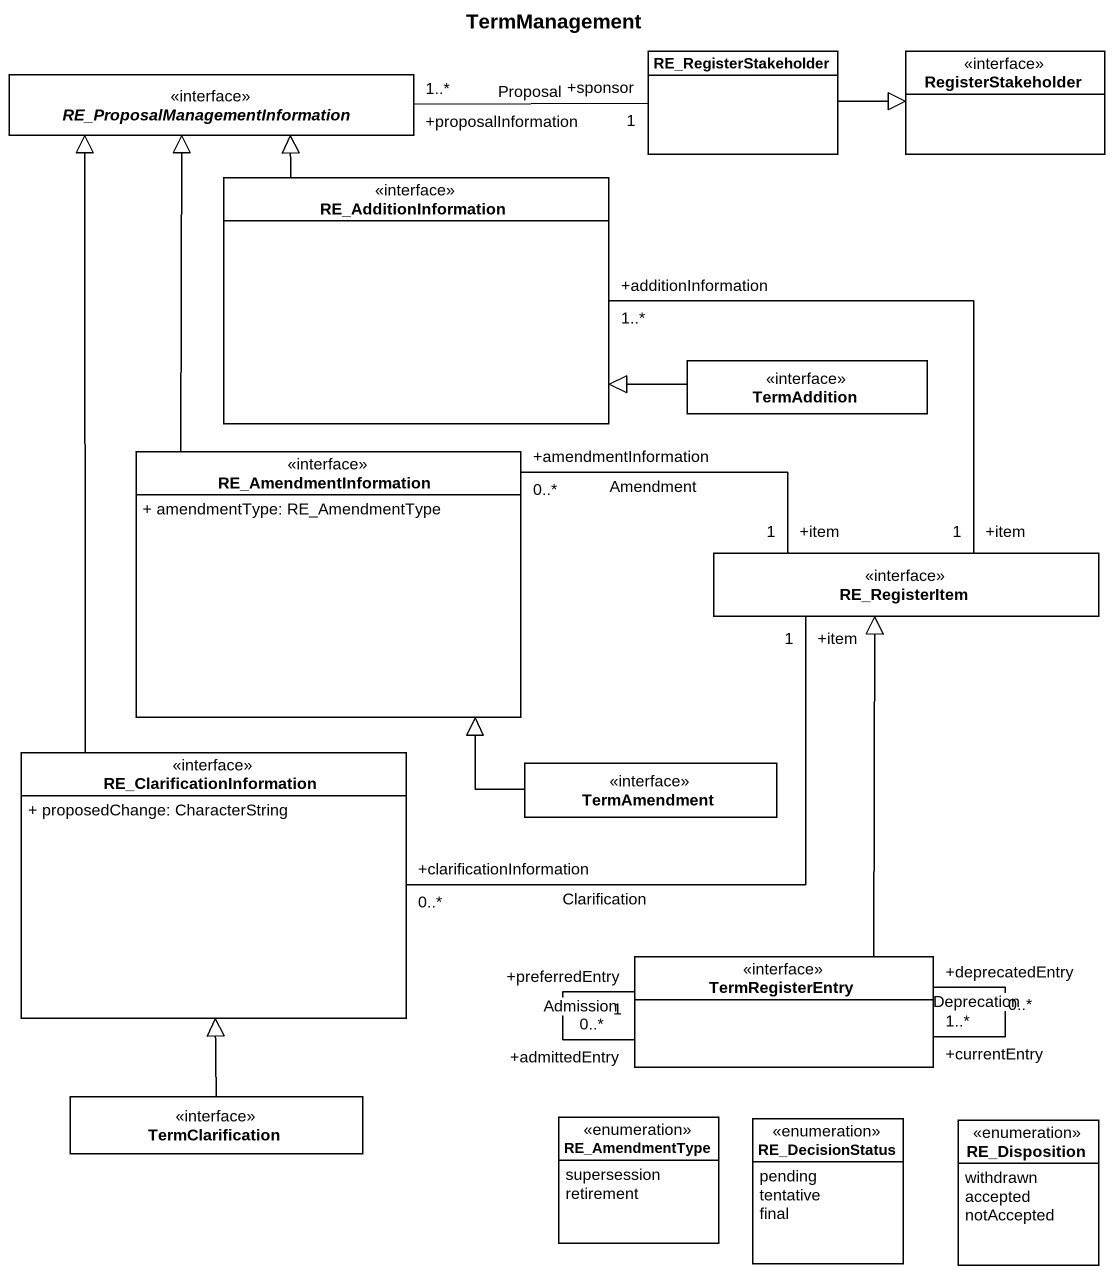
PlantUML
@startuml
title TermManagement
hide circle
hide empty members
skinparam classAttributeIconSize 0
abstract class "RE_ProposalManagementInformation" as RE_ProposalManagementInforma <<interface>> #FFFFFF
class RE_RegisterStakeholder #FFFFFF
class RegisterStakeholder <<interface>> #FFFFFF
class RE_AdditionInformation <<interface>> #FFFFFF
class TermAddition <<interface>> #FFFFFF
class RE_AmendmentInformation <<interface>> #FFFFFF {
  + amendmentType: RE_AmendmentType
}
class RE_RegisterItem <<interface>> #FFFFFF
class RE_ClarificationInformation <<interface>> #FFFFFF {
  + proposedChange: CharacterString
}
class TermAmendment <<interface>> #FFFFFF
class TermRegisterEntry <<interface>> #FFFFFF
class TermClarification <<interface>> #FFFFFF
enum RE_AmendmentType #FFFFFF {
  supersession
  retirement
}
enum RE_DecisionStatus #FFFFFF {
  pending
  tentative
  final
}
enum RE_Disposition #FFFFFF {
  withdrawn
  accepted
  notAccepted
}
RE_RegisterStakeholder "+sponsor\n1" -left- "+proposalInformation\n1..*" RE_ProposalManagementInforma : Proposal
RE_RegisterStakeholder -right-|> RegisterStakeholder
RE_AdditionInformation -up-|> RE_ProposalManagementInforma
TermAddition -left-|> RE_AdditionInformation
RE_AmendmentInformation -up-|> RE_ProposalManagementInforma
RE_RegisterItem "+item\n1" -left- "+additionInformation\n1..*" RE_AdditionInformation
RE_RegisterItem "+item\n1" -left- "+amendmentInformation\n0..*" RE_AmendmentInformation : Amendment
RE_RegisterItem "+item\n1" -left- "+clarificationInformation\n0..*" RE_ClarificationInformation : Clarification
RE_ClarificationInformation -up-|> RE_ProposalManagementInforma
TermAmendment -up-|> RE_AmendmentInformation
TermRegisterEntry -up-|> RE_RegisterItem
TermRegisterEntry "+currentEntry\n1..*" -- "+deprecatedEntry\n0..*" TermRegisterEntry : Deprecation
TermRegisterEntry "+preferredEntry\n1" -- "+admittedEntry\n0..*" TermRegisterEntry : Admission
TermClarification -up-|> RE_ClarificationInformation
@enduml
